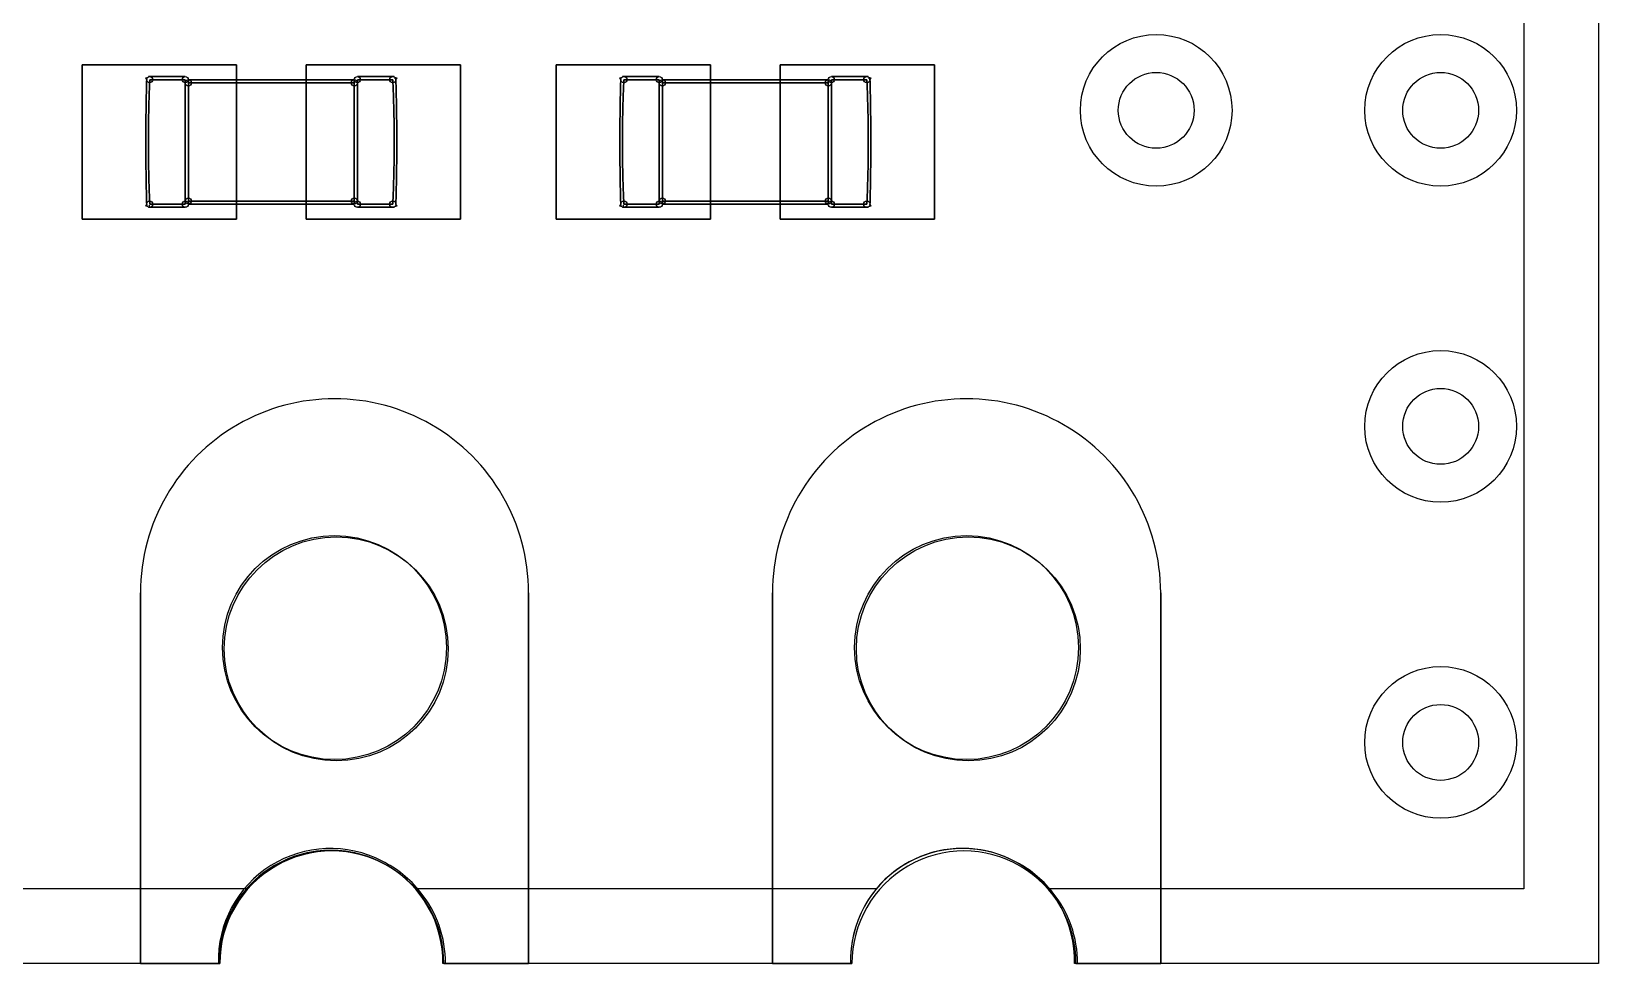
# Model space of a CAD drawing. Extents: x -14 to 27.9, y 0 to 17.8.
# Drawn here: x 21.64 to 27.94, y 0 to 3.75 of the extents above; entities that cross this region are included whole.
import ezdxf

# ---------------------------------------------------------------- set-up
doc = ezdxf.new("R2010")
doc.units = 0
doc.header["$MEASUREMENT"] = 0
doc.layers.add('Feature', color=7, linetype='CONTINUOUS')

msp = doc.modelspace()

# ---------------------------------------------------------------- linework, layer by layer
at = {"layer": 'Feature'}
for p, q in [((27.94, 17.78), (27.94, 0)), ((27.94, 17.78, -1.96192), (27.94, 0, -1.96192)), ((27.94, 17.78), (27.94, 0)), ((27.94, 17.78, -1.96192), (27.94, 0, -1.96192)), ((27.64, 17.48, 0.000305), (27.64, 0.3, 0.000305)), ((27.64, 17.48, -1.96222), (27.64, 0.3, -1.96222)), ((21.846, 3.612, 0.000305), (22.466, 3.612, 0.000305)), ((21.846, 2.992, 0.000305), (21.846, 3.612, 0.000305)), ((21.846, 2.992, 0.000305), (21.846, 3.612, 0.000305)), ((21.846, 3.612, 0.001305), (21.846, 2.992, 0.001305)), ((21.846, 3.612, 0.000305), (21.846, 3.612, 0.001305)), ((21.846, 3.612, 0.000305), (22.466, 3.612, 0.000305)), ((21.846, 3.612, 0.000305), (21.846, 3.612, 0.001305)), ((22.466, 3.612, 0.001305), (21.846, 3.612, 0.001305)), ((22.466, 3.612, 0.001305), (21.846, 3.612, 0.001305)), ((21.846, 3.612, 0.001305), (21.846, 2.992, 0.001305)), ((21.846, 2.992, 0.000305), (21.846, 3.612, 0.000305)), ((21.846, 3.612, 0.000305), (22.466, 3.612, 0.000305)), ((22.466, 3.612, 0.000305), (22.466, 2.992, 0.000305)), ((22.466, 3.612, 0.000305), (22.466, 3.612, 0.001305)), ((22.466, 3.612, 0.000305), (22.466, 2.992, 0.000305)), ((22.466, 3.612, 0.000305), (22.466, 3.612, 0.001305)), ((22.466, 2.992, 0.001305), (22.466, 3.612, 0.001305)), ((22.466, 2.992, 0.001305), (22.466, 3.612, 0.001305)), ((22.466, 3.612, 0.000305), (22.466, 2.992, 0.000305)), ((22.746, 3.612, 0.000305), (23.366, 3.612, 0.000305)), ((22.746, 2.992, 0.000305), (22.746, 3.612, 0.000305)), ((22.746, 2.992, 0.000305), (22.746, 3.612, 0.000305)), ((22.746, 3.612, 0.001305), (22.746, 2.992, 0.001305)), ((22.746, 3.612, 0.000305), (22.746, 3.612, 0.001305)), ((22.746, 3.612, 0.000305), (23.366, 3.612, 0.000305)), ((22.746, 3.612, 0.000305), (22.746, 3.612, 0.001305)), ((23.366, 3.612, 0.001305), (22.746, 3.612, 0.001305)), ((23.366, 3.612, 0.001305), (22.746, 3.612, 0.001305)), ((22.746, 3.612, 0.001305), (22.746, 2.992, 0.001305)), ((22.746, 2.992, 0.000305), (22.746, 3.612, 0.000305)), ((22.746, 3.612, 0.000305), (23.366, 3.612, 0.000305)), ((23.366, 3.612, 0.000305), (23.366, 2.992, 0.000305)), ((23.366, 3.612, 0.000305), (23.366, 3.612, 0.001305)), ((23.366, 3.612, 0.000305), (23.366, 2.992, 0.000305)), ((23.366, 3.612, 0.000305), (23.366, 3.612, 0.001305)), ((23.366, 2.992, 0.001305), (23.366, 3.612, 0.001305)), ((23.366, 2.992, 0.001305), (23.366, 3.612, 0.001305)), ((23.366, 3.612, 0.000305), (23.366, 2.992, 0.000305)), ((23.751, 3.612, 0.000305), (24.371, 3.612, 0.000305)), ((23.751, 2.992, 0.000305), (23.751, 3.612, 0.000305)), ((23.751, 2.992, 0.000305), (23.751, 3.612, 0.000305)), ((23.751, 3.612, 0.001305), (23.751, 2.992, 0.001305)), ((23.751, 3.612, 0.000305), (23.751, 3.612, 0.001305)), ((23.751, 3.612, 0.000305), (24.371, 3.612, 0.000305)), ((23.751, 3.612, 0.000305), (23.751, 3.612, 0.001305)), ((24.371, 3.612, 0.001305), (23.751, 3.612, 0.001305)), ((24.371, 3.612, 0.001305), (23.751, 3.612, 0.001305)), ((23.751, 3.612, 0.001305), (23.751, 2.992, 0.001305)), ((23.751, 2.992, 0.000305), (23.751, 3.612, 0.000305)), ((23.751, 3.612, 0.000305), (24.371, 3.612, 0.000305)), ((24.371, 3.612, 0.000305), (24.371, 2.992, 0.000305)), ((24.371, 3.612, 0.000305), (24.371, 3.612, 0.001305)), ((24.371, 3.612, 0.000305), (24.371, 2.992, 0.000305)), ((24.371, 3.612, 0.000305), (24.371, 3.612, 0.001305)), ((24.371, 2.992, 0.001305), (24.371, 3.612, 0.001305)), ((24.371, 2.992, 0.001305), (24.371, 3.612, 0.001305)), ((24.371, 3.612, 0.000305), (24.371, 2.992, 0.000305)), ((24.651, 3.612, 0.000305), (25.271, 3.612, 0.000305)), ((24.651, 2.992, 0.000305), (24.651, 3.612, 0.000305)), ((24.651, 2.992, 0.000305), (24.651, 3.612, 0.000305)), ((24.651, 3.612, 0.001305), (24.651, 2.992, 0.001305)), ((24.651, 3.612, 0.000305), (24.651, 3.612, 0.001305)), ((24.651, 3.612, 0.000305), (25.271, 3.612, 0.000305)), ((24.651, 3.612, 0.000305), (24.651, 3.612, 0.001305)), ((25.271, 3.612, 0.001305), (24.651, 3.612, 0.001305)), ((25.271, 3.612, 0.001305), (24.651, 3.612, 0.001305)), ((24.651, 3.612, 0.001305), (24.651, 2.992, 0.001305)), ((24.651, 2.992, 0.000305), (24.651, 3.612, 0.000305)), ((24.651, 3.612, 0.000305), (25.271, 3.612, 0.000305)), ((25.271, 3.612, 0.000305), (25.271, 2.992, 0.000305)), ((25.271, 3.612, 0.000305), (25.271, 3.612, 0.001305)), ((25.271, 3.612, 0.000305), (25.271, 2.992, 0.000305)), ((25.271, 3.612, 0.000305), (25.271, 3.612, 0.001305)), ((25.271, 2.992, 0.001305), (25.271, 3.612, 0.001305)), ((25.271, 2.992, 0.001305), (25.271, 3.612, 0.001305)), ((25.271, 3.612, 0.000305), (25.271, 2.992, 0.000305)), ((22.1177, 3.5645, 0.5), (22.2602, 3.5645, 0.5)), ((22.2602, 3.5645), (22.1177, 3.5645)), ((22.1177, 3.5645, 0.5), (22.2602, 3.5645, 0.5)), ((22.2602, 3.5645), (22.1177, 3.5645)), ((22.1177, 3.552, -0.0125), (22.2602, 3.552, -0.0125)), ((22.2602, 3.552, 0.5125), (22.1177, 3.552, 0.5125)), ((22.2602, 3.552, 0.5125), (22.1177, 3.552, 0.5125)), ((22.1177, 3.552, -0.0125), (22.2602, 3.552, -0.0125)), ((22.2602, 3.5645, 0.5), (22.2602, 3.5645)), ((22.2602, 3.5645, 0.5), (22.2602, 3.5645)), ((22.2602, 3.552, -0.0125), (22.2602, 3.052, -0.0125)), ((22.2602, 3.052, 0.5125), (22.2602, 3.552, 0.5125)), ((22.2602, 3.052, 0.5125), (22.2602, 3.552, 0.5125)), ((22.2602, 3.552, -0.0125), (22.2602, 3.052, -0.0125)), ((22.2727, 3.552, 0.4875), (22.2727, 3.552, 0.0125)), ((22.9393, 3.552, 0.0125), (22.2727, 3.552, 0.0125)), ((22.2727, 3.552, 0.4875), (22.2727, 3.552, 0.0125)), ((22.2727, 3.552, 0.4875), (22.9393, 3.552, 0.4875)), ((22.9393, 3.552, 0.0125), (22.2727, 3.552, 0.0125)), ((22.2727, 3.552, 0.4875), (22.9393, 3.552, 0.4875)), ((22.2727, 3.052), (22.2727, 3.552)), ((22.2727, 3.552), (22.2727, 3.552, 0.5)), ((22.2727, 3.552, 0.5), (22.2727, 3.052, 0.5)), ((22.2727, 3.552, 0.5), (22.2727, 3.052, 0.5)), ((22.2727, 3.552), (22.2727, 3.552, 0.5)), ((22.2727, 3.052), (22.2727, 3.552)), ((22.2727, 3.5395), (22.2727, 3.0645)), ((22.2727, 3.5395, 0.5), (22.2727, 3.0645, 0.5)), ((22.2727, 3.5395, 0.5), (22.2727, 3.0645, 0.5)), ((22.9393, 3.5395, 0.5), (22.2727, 3.5395, 0.5)), ((22.2727, 3.5395), (22.2727, 3.0645)), ((22.2727, 3.5395), (22.9393, 3.5395)), ((22.2727, 3.5395), (22.9393, 3.5395)), ((22.9393, 3.5395, 0.5), (22.2727, 3.5395, 0.5)), ((22.9393, 3.552, 0.4875), (22.9393, 3.552, 0.0125)), ((22.9393, 3.552, 0.4875), (22.9393, 3.552, 0.0125)), ((22.9393, 3.552, 0.5), (22.9393, 3.052, 0.5)), ((22.9393, 3.552), (22.9393, 3.552, 0.5)), ((22.9393, 3.052), (22.9393, 3.552)), ((22.9393, 3.552, 0.5), (22.9393, 3.052, 0.5)), ((22.9393, 3.552), (22.9393, 3.552, 0.5)), ((22.9393, 3.052), (22.9393, 3.552)), ((22.9393, 3.0645), (22.9393, 3.5395)), ((22.9393, 3.0645, 0.5), (22.9393, 3.5395, 0.5)), ((22.9393, 3.0645, 0.5), (22.9393, 3.5395, 0.5)), ((22.9393, 3.0645), (22.9393, 3.5395)), ((22.9518, 3.5645), (23.0943, 3.5645)), ((22.9518, 3.5645, 0.5), (22.9518, 3.5645)), ((23.0943, 3.5645, 0.5), (22.9518, 3.5645, 0.5)), ((22.9518, 3.5645, 0.5), (22.9518, 3.5645)), ((23.0943, 3.5645, 0.5), (22.9518, 3.5645, 0.5)), ((22.9518, 3.5645), (23.0943, 3.5645)), ((22.9518, 3.552, -0.0125), (22.9518, 3.052, -0.0125)), ((23.0943, 3.552, -0.0125), (22.9518, 3.552, -0.0125)), ((22.9518, 3.552, 0.5125), (23.0943, 3.552, 0.5125)), ((22.9518, 3.052, 0.5125), (22.9518, 3.552, 0.5125)), ((22.9518, 3.052, 0.5125), (22.9518, 3.552, 0.5125)), ((22.9518, 3.552, 0.5125), (23.0943, 3.552, 0.5125)), ((22.9518, 3.552, -0.0125), (22.9518, 3.052, -0.0125)), ((23.0943, 3.552, -0.0125), (22.9518, 3.552, -0.0125)), ((24.0227, 3.5645, 0.5), (24.1652, 3.5645, 0.5)), ((24.1652, 3.5645), (24.0227, 3.5645)), ((24.0227, 3.5645, 0.5), (24.1652, 3.5645, 0.5)), ((24.1652, 3.5645), (24.0227, 3.5645)), ((24.0227, 3.552, -0.0125), (24.1652, 3.552, -0.0125)), ((24.1652, 3.552, 0.5125), (24.0227, 3.552, 0.5125)), ((24.1652, 3.552, 0.5125), (24.0227, 3.552, 0.5125)), ((24.0227, 3.552, -0.0125), (24.1652, 3.552, -0.0125)), ((24.1652, 3.5645, 0.5), (24.1652, 3.5645)), ((24.1652, 3.5645, 0.5), (24.1652, 3.5645)), ((24.1652, 3.552, -0.0125), (24.1652, 3.052, -0.0125)), ((24.1652, 3.052, 0.5125), (24.1652, 3.552, 0.5125)), ((24.1652, 3.052, 0.5125), (24.1652, 3.552, 0.5125)), ((24.1652, 3.552, -0.0125), (24.1652, 3.052, -0.0125)), ((24.1777, 3.552, 0.4875), (24.1777, 3.552, 0.0125)), ((24.8443, 3.552, 0.0125), (24.1777, 3.552, 0.0125)), ((24.1777, 3.552, 0.4875), (24.1777, 3.552, 0.0125)), ((24.1777, 3.552, 0.4875), (24.8443, 3.552, 0.4875)), ((24.8443, 3.552, 0.0125), (24.1777, 3.552, 0.0125)), ((24.1777, 3.552, 0.4875), (24.8443, 3.552, 0.4875)), ((24.1777, 3.052), (24.1777, 3.552)), ((24.1777, 3.552), (24.1777, 3.552, 0.5)), ((24.1777, 3.552, 0.5), (24.1777, 3.052, 0.5)), ((24.1777, 3.552, 0.5), (24.1777, 3.052, 0.5)), ((24.1777, 3.552), (24.1777, 3.552, 0.5)), ((24.1777, 3.052), (24.1777, 3.552)), ((24.1777, 3.5395), (24.1777, 3.0645)), ((24.1777, 3.5395, 0.5), (24.1777, 3.0645, 0.5)), ((24.1777, 3.5395, 0.5), (24.1777, 3.0645, 0.5)), ((24.8443, 3.5395, 0.5), (24.1777, 3.5395, 0.5)), ((24.1777, 3.5395), (24.1777, 3.0645)), ((24.1777, 3.5395), (24.8443, 3.5395)), ((24.1777, 3.5395), (24.8443, 3.5395)), ((24.8443, 3.5395, 0.5), (24.1777, 3.5395, 0.5)), ((24.8443, 3.552, 0.4875), (24.8443, 3.552, 0.0125)), ((24.8443, 3.552, 0.4875), (24.8443, 3.552, 0.0125)), ((24.8443, 3.552, 0.5), (24.8443, 3.052, 0.5)), ((24.8443, 3.552), (24.8443, 3.552, 0.5)), ((24.8443, 3.052), (24.8443, 3.552)), ((24.8443, 3.552, 0.5), (24.8443, 3.052, 0.5)), ((24.8443, 3.552), (24.8443, 3.552, 0.5)), ((24.8443, 3.052), (24.8443, 3.552)), ((24.8443, 3.0645), (24.8443, 3.5395)), ((24.8443, 3.0645, 0.5), (24.8443, 3.5395, 0.5)), ((24.8443, 3.0645, 0.5), (24.8443, 3.5395, 0.5)), ((24.8443, 3.0645), (24.8443, 3.5395)), ((24.8568, 3.5645), (24.9993, 3.5645)), ((24.8568, 3.5645, 0.5), (24.8568, 3.5645)), ((24.9993, 3.5645, 0.5), (24.8568, 3.5645, 0.5)), ((24.8568, 3.5645, 0.5), (24.8568, 3.5645)), ((24.9993, 3.5645, 0.5), (24.8568, 3.5645, 0.5)), ((24.8568, 3.5645), (24.9993, 3.5645)), ((24.8568, 3.552, -0.0125), (24.8568, 3.052, -0.0125)), ((24.9993, 3.552, -0.0125), (24.8568, 3.552, -0.0125)), ((24.8568, 3.552, 0.5125), (24.9993, 3.552, 0.5125)), ((24.8568, 3.052, 0.5125), (24.8568, 3.552, 0.5125)), ((24.8568, 3.052, 0.5125), (24.8568, 3.552, 0.5125)), ((24.8568, 3.552, 0.5125), (24.9993, 3.552, 0.5125)), ((24.8568, 3.552, -0.0125), (24.8568, 3.052, -0.0125)), ((24.9993, 3.552, -0.0125), (24.8568, 3.552, -0.0125)), ((26.3144, 3.429, -1.96192), (26.3144, 3.429)), ((26.3144, 3.429, -1.96192), (26.3144, 3.429)), ((27.4574, 3.429, -1.96192), (27.4574, 3.429)), ((27.4574, 3.429, -1.96192), (27.4574, 3.429)), ((22.2602, 3.052, -0.0125), (22.1177, 3.052, -0.0125)), ((22.1177, 3.052, 0.5125), (22.2602, 3.052, 0.5125)), ((22.1177, 3.052, 0.5125), (22.2602, 3.052, 0.5125)), ((22.2602, 3.052, -0.0125), (22.1177, 3.052, -0.0125)), ((22.1177, 3.0395), (22.2602, 3.0395)), ((22.2602, 3.0395, 0.5), (22.1177, 3.0395, 0.5)), ((22.2602, 3.0395, 0.5), (22.1177, 3.0395, 0.5)), ((22.1177, 3.0395), (22.2602, 3.0395)), ((22.2602, 3.0395), (22.2602, 3.0395, 0.5)), ((22.2602, 3.0395), (22.2602, 3.0395, 0.5)), ((22.2727, 3.0645, 0.5), (22.9393, 3.0645, 0.5)), ((22.9393, 3.0645), (22.2727, 3.0645)), ((22.9393, 3.0645), (22.2727, 3.0645)), ((22.2727, 3.0645, 0.5), (22.9393, 3.0645, 0.5)), ((22.2727, 3.052, 0.4875), (22.2727, 3.052, 0.0125)), ((22.2727, 3.052, 0.4875), (22.2727, 3.052, 0.0125)), ((22.2727, 3.052, 0.0125), (22.9393, 3.052, 0.0125)), ((22.9393, 3.052, 0.4875), (22.2727, 3.052, 0.4875)), ((22.2727, 3.052, 0.0125), (22.9393, 3.052, 0.0125)), ((22.9393, 3.052, 0.4875), (22.2727, 3.052, 0.4875)), ((22.2727, 3.052, 0.5), (22.2727, 3.052)), ((22.2727, 3.052, 0.5), (22.2727, 3.052)), ((22.9393, 3.052, 0.4875), (22.9393, 3.052, 0.0125)), ((22.9393, 3.052, 0.4875), (22.9393, 3.052, 0.0125)), ((22.9393, 3.052, 0.5), (22.9393, 3.052)), ((22.9393, 3.052, 0.5), (22.9393, 3.052)), ((22.9518, 3.052, -0.0125), (23.0943, 3.052, -0.0125)), ((23.0943, 3.052, 0.5125), (22.9518, 3.052, 0.5125)), ((23.0943, 3.052, 0.5125), (22.9518, 3.052, 0.5125)), ((22.9518, 3.052, -0.0125), (23.0943, 3.052, -0.0125)), ((22.9518, 3.0395, 0.5), (23.0943, 3.0395, 0.5)), ((22.9518, 3.0395), (22.9518, 3.0395, 0.5)), ((23.0943, 3.0395), (22.9518, 3.0395)), ((22.9518, 3.0395, 0.5), (23.0943, 3.0395, 0.5)), ((22.9518, 3.0395), (22.9518, 3.0395, 0.5)), ((23.0943, 3.0395), (22.9518, 3.0395)), ((24.1652, 3.052, -0.0125), (24.0227, 3.052, -0.0125)), ((24.0227, 3.052, 0.5125), (24.1652, 3.052, 0.5125)), ((24.0227, 3.052, 0.5125), (24.1652, 3.052, 0.5125)), ((24.1652, 3.052, -0.0125), (24.0227, 3.052, -0.0125)), ((24.0227, 3.0395), (24.1652, 3.0395)), ((24.1652, 3.0395, 0.5), (24.0227, 3.0395, 0.5)), ((24.1652, 3.0395, 0.5), (24.0227, 3.0395, 0.5)), ((24.0227, 3.0395), (24.1652, 3.0395)), ((24.1652, 3.0395), (24.1652, 3.0395, 0.5)), ((24.1652, 3.0395), (24.1652, 3.0395, 0.5)), ((24.1777, 3.0645, 0.5), (24.8443, 3.0645, 0.5)), ((24.8443, 3.0645), (24.1777, 3.0645)), ((24.8443, 3.0645), (24.1777, 3.0645)), ((24.1777, 3.0645, 0.5), (24.8443, 3.0645, 0.5)), ((24.1777, 3.052, 0.4875), (24.1777, 3.052, 0.0125)), ((24.1777, 3.052, 0.4875), (24.1777, 3.052, 0.0125)), ((24.1777, 3.052, 0.0125), (24.8443, 3.052, 0.0125)), ((24.8443, 3.052, 0.4875), (24.1777, 3.052, 0.4875)), ((24.1777, 3.052, 0.0125), (24.8443, 3.052, 0.0125)), ((24.8443, 3.052, 0.4875), (24.1777, 3.052, 0.4875)), ((24.1777, 3.052, 0.5), (24.1777, 3.052)), ((24.1777, 3.052, 0.5), (24.1777, 3.052)), ((24.8443, 3.052, 0.4875), (24.8443, 3.052, 0.0125)), ((24.8443, 3.052, 0.4875), (24.8443, 3.052, 0.0125)), ((24.8443, 3.052, 0.5), (24.8443, 3.052)), ((24.8443, 3.052, 0.5), (24.8443, 3.052)), ((24.8568, 3.052, -0.0125), (24.9993, 3.052, -0.0125)), ((24.9993, 3.052, 0.5125), (24.8568, 3.052, 0.5125)), ((24.9993, 3.052, 0.5125), (24.8568, 3.052, 0.5125)), ((24.8568, 3.052, -0.0125), (24.9993, 3.052, -0.0125)), ((24.8568, 3.0395, 0.5), (24.9993, 3.0395, 0.5)), ((24.8568, 3.0395), (24.8568, 3.0395, 0.5)), ((24.9993, 3.0395), (24.8568, 3.0395)), ((24.8568, 3.0395, 0.5), (24.9993, 3.0395, 0.5)), ((24.8568, 3.0395), (24.8568, 3.0395, 0.5)), ((24.9993, 3.0395), (24.8568, 3.0395)), ((22.466, 2.992, 0.000305), (21.846, 2.992, 0.000305)), ((21.846, 2.992, 0.000305), (21.846, 2.992, 0.001305)), ((22.466, 2.992, 0.000305), (21.846, 2.992, 0.000305)), ((21.846, 2.992, 0.001305), (22.466, 2.992, 0.001305)), ((21.846, 2.992, 0.000305), (21.846, 2.992, 0.001305)), ((21.846, 2.992, 0.001305), (22.466, 2.992, 0.001305)), ((22.466, 2.992, 0.000305), (21.846, 2.992, 0.000305)), ((22.466, 2.992, 0.000305), (22.466, 2.992, 0.001305)), ((22.466, 2.992, 0.000305), (22.466, 2.992, 0.001305)), ((23.366, 2.992, 0.000305), (22.746, 2.992, 0.000305)), ((22.746, 2.992, 0.000305), (22.746, 2.992, 0.001305)), ((23.366, 2.992, 0.000305), (22.746, 2.992, 0.000305)), ((22.746, 2.992, 0.001305), (23.366, 2.992, 0.001305)), ((22.746, 2.992, 0.000305), (22.746, 2.992, 0.001305)), ((22.746, 2.992, 0.001305), (23.366, 2.992, 0.001305)), ((23.366, 2.992, 0.000305), (22.746, 2.992, 0.000305)), ((23.366, 2.992, 0.000305), (23.366, 2.992, 0.001305)), ((23.366, 2.992, 0.000305), (23.366, 2.992, 0.001305)), ((24.371, 2.992, 0.000305), (23.751, 2.992, 0.000305)), ((23.751, 2.992, 0.000305), (23.751, 2.992, 0.001305)), ((24.371, 2.992, 0.000305), (23.751, 2.992, 0.000305)), ((23.751, 2.992, 0.001305), (24.371, 2.992, 0.001305)), ((23.751, 2.992, 0.000305), (23.751, 2.992, 0.001305)), ((23.751, 2.992, 0.001305), (24.371, 2.992, 0.001305)), ((24.371, 2.992, 0.000305), (23.751, 2.992, 0.000305)), ((24.371, 2.992, 0.000305), (24.371, 2.992, 0.001305)), ((24.371, 2.992, 0.000305), (24.371, 2.992, 0.001305)), ((25.271, 2.992, 0.000305), (24.651, 2.992, 0.000305)), ((24.651, 2.992, 0.000305), (24.651, 2.992, 0.001305)), ((25.271, 2.992, 0.000305), (24.651, 2.992, 0.000305)), ((24.651, 2.992, 0.001305), (25.271, 2.992, 0.001305)), ((24.651, 2.992, 0.000305), (24.651, 2.992, 0.001305)), ((24.651, 2.992, 0.001305), (25.271, 2.992, 0.001305)), ((25.271, 2.992, 0.000305), (24.651, 2.992, 0.000305)), ((25.271, 2.992, 0.000305), (25.271, 2.992, 0.001305)), ((25.271, 2.992, 0.000305), (25.271, 2.992, 0.001305)), ((27.4574, 2.159, -1.96192), (27.4574, 2.159)), ((27.4574, 2.159, -1.96192), (27.4574, 2.159)), ((22.08, 1.49, 0.000305), (22.08, 0, 0.000305)), ((22.08, 1.49, 0.000305), (22.08, 0, 0.000305)), ((22.08, 1.49, 0.001305), (22.08, 0, 0.001305)), ((22.08, 1.49, 0.000305), (22.08, 1.49, 0.001305)), ((22.08, 1.49, 0.000305), (22.08, 1.49, 0.001305)), ((22.08, 1.49, 0.000305), (22.08, 0, 0.000305)), ((22.08, 1.49, 0.001305), (22.08, 0, 0.001305)), ((22.08, 1.49, -1.96222), (22.08, 1.49, -1.96322)), ((22.08, 1.49, -1.96222), (22.08, 0, -1.96222)), ((22.08, 1.49, -1.96222), (22.08, 1.49, -1.96322)), ((22.08, 0, -1.96322), (22.08, 1.49, -1.96322)), ((22.08, 0, -1.96322), (22.08, 1.49, -1.96322)), ((22.08, 1.49, -1.96222), (22.08, 0, -1.96222)), ((23.64, 0, 0.000305), (23.64, 1.49, 0.000305)), ((23.64, 1.49, 0.000305), (23.64, 1.49, 0.001305)), ((23.64, 0, 0.000305), (23.64, 1.49, 0.000305)), ((23.64, 1.49, 0.000305), (23.64, 1.49, 0.001305)), ((23.64, 0, 0.001305), (23.64, 1.49, 0.001305)), ((23.64, 0, 0.000305), (23.64, 1.49, 0.000305)), ((23.64, 0, 0.001305), (23.64, 1.49, 0.001305)), ((23.64, 0, -1.96222), (23.64, 1.49, -1.96222)), ((23.64, 1.49, -1.96322), (23.64, 0, -1.96322)), ((23.64, 1.49, -1.96222), (23.64, 1.49, -1.96322)), ((23.64, 1.49, -1.96222), (23.64, 1.49, -1.96322)), ((23.64, 1.49, -1.96322), (23.64, 0, -1.96322)), ((23.64, 0, -1.96222), (23.64, 1.49, -1.96222)), ((24.62, 1.49, 0.000305), (24.62, 0, 0.000305)), ((24.62, 1.49, 0.000305), (24.62, 0, 0.000305)), ((24.62, 1.49, 0.001305), (24.62, 0, 0.001305)), ((24.62, 1.49, 0.000305), (24.62, 1.49, 0.001305)), ((24.62, 1.49, 0.000305), (24.62, 1.49, 0.001305)), ((24.62, 1.49, 0.000305), (24.62, 0, 0.000305)), ((24.62, 1.49, 0.001305), (24.62, 0, 0.001305)), ((24.62, 1.49, -1.96222), (24.62, 1.49, -1.96322)), ((24.62, 1.49, -1.96222), (24.62, 0, -1.96222)), ((24.62, 1.49, -1.96222), (24.62, 1.49, -1.96322)), ((24.62, 0, -1.96322), (24.62, 1.49, -1.96322)), ((24.62, 0, -1.96322), (24.62, 1.49, -1.96322)), ((24.62, 1.49, -1.96222), (24.62, 0, -1.96222)), ((26.18, 0, 0.000305), (26.18, 1.49, 0.000305)), ((26.18, 1.49, 0.000305), (26.18, 1.49, 0.001305)), ((26.18, 0, 0.000305), (26.18, 1.49, 0.000305)), ((26.18, 1.49, 0.000305), (26.18, 1.49, 0.001305)), ((26.18, 0, 0.001305), (26.18, 1.49, 0.001305)), ((26.18, 0, 0.000305), (26.18, 1.49, 0.000305)), ((26.18, 0, 0.001305), (26.18, 1.49, 0.001305)), ((26.18, 0, -1.96222), (26.18, 1.49, -1.96222)), ((26.18, 1.49, -1.96322), (26.18, 0, -1.96322)), ((26.18, 1.49, -1.96222), (26.18, 1.49, -1.96322)), ((26.18, 1.49, -1.96222), (26.18, 1.49, -1.96322)), ((26.18, 1.49, -1.96322), (26.18, 0, -1.96322)), ((26.18, 0, -1.96222), (26.18, 1.49, -1.96222)), ((22.41, 1.27, -1.96322), (22.41, 1.27, -1.96222)), ((22.41, 1.27, -1.96322), (22.41, 1.27, -1.96222)), ((23.31, 1.27, -1.96192), (23.31, 1.27)), ((23.31, 1.27, -1.96192), (23.31, 1.27)), ((24.95, 1.27, -1.96322), (24.95, 1.27, -1.96222)), ((24.95, 1.27, -1.96322), (24.95, 1.27, -1.96222)), ((25.85, 1.27, -1.96192), (25.85, 1.27)), ((25.85, 1.27, -1.96192), (25.85, 1.27)), ((27.4574, 0.889, -1.96192), (27.4574, 0.889)), ((27.4574, 0.889, -1.96192), (27.4574, 0.889)), ((22.867, 0.814779, 0.001305), (22.867, 0.814779, 0.000305)), ((22.867, 0.814779, 0.001305), (22.867, 0.814779, 0.000305)), ((25.407, 0.814779, 0.001305), (25.407, 0.814779, 0.000305)), ((25.407, 0.814779, 0.001305), (25.407, 0.814779, 0.000305)), ((23.0515, 0.412013, -1.96222), (23.0515, 0.412013, -1.96322)), ((23.0515, 0.412013, -1.96222), (23.0515, 0.412013, -1.96322)), ((25.5915, 0.412013, -1.96222), (25.5915, 0.412013, -1.96322)), ((25.5915, 0.412013, -1.96222), (25.5915, 0.412013, -1.96322)), ((22.5055, 0.3, 0.000305), (20.6423, 0.3, 0.000305)), ((22.5055, 0.3, -1.96222), (20.6423, 0.3, -1.96222)), ((25.0367, 0.3, 0.000305), (23.1856, 0.3, 0.000305)), ((25.0367, 0.3, -1.96222), (23.1856, 0.3, -1.96222)), ((23.2044, 0.288437, -1.96222), (23.2044, 0.288437, -1.96322)), ((23.2044, 0.288437, -1.96222), (23.2044, 0.288437, -1.96322)), ((27.64, 0.3, 0.000305), (25.73, 0.3, 0.000305)), ((27.64, 0.3, -1.96222), (25.73, 0.3, -1.96222)), ((25.7444, 0.288437, -1.96222), (25.7444, 0.288437, -1.96322)), ((25.7444, 0.288437, -1.96222), (25.7444, 0.288437, -1.96322)), ((22.3956, 0), (20.7613, 0)), ((22.3956, 0, -1.96192), (20.7613, 0, -1.96192)), ((22.3956, 0), (20.7613, 0)), ((22.3956, 0, -1.96192), (20.7613, 0, -1.96192)), ((22.08, 0, 0.000305), (22.3995, 0, 0.000305)), ((22.08, 0, 0.000305), (22.3995, 0, 0.000305)), ((22.08, 0, 0.001305), (22.3995, 0, 0.001305)), ((22.08, 0, 0.000305), (22.08, 0, 0.001305)), ((22.08, 0, 0.000305), (22.08, 0, 0.001305)), ((22.08, 0, 0.000305), (22.3995, 0, 0.000305)), ((22.08, 0, 0.001305), (22.3995, 0, 0.001305)), ((22.08, 0, -1.96222), (22.08, 0, -1.96322)), ((22.08, 0, -1.96222), (22.3936, 0, -1.96222)), ((22.08, 0, -1.96222), (22.08, 0, -1.96322)), ((22.3936, 0, -1.96322), (22.08, 0, -1.96322)), ((22.3936, 0, -1.96322), (22.08, 0, -1.96322)), ((22.08, 0, -1.96222), (22.3936, 0, -1.96222)), ((22.3936, 0, -1.96222), (22.3936, 0, -1.96322)), ((22.3936, 0, -1.96222), (22.3936, 0, -1.96322)), ((22.3956, 0, -1.96192), (22.3956, 0)), ((22.3956, 0, -1.96192), (22.3956, 0)), ((22.3995, 0, 0.000305), (22.3995, 0, 0.001305)), ((22.3995, 0, 0.000305), (22.3995, 0, 0.001305)), ((24.9336, 0), (23.2956, 0)), ((24.9336, 0, -1.96192), (23.2956, 0, -1.96192)), ((24.9336, 0), (23.2956, 0)), ((23.2956, 0), (23.2956, 0, -1.96192)), ((24.9336, 0, -1.96192), (23.2956, 0, -1.96192)), ((23.2956, 0), (23.2956, 0, -1.96192)), ((24.62, 0, 0.000305), (24.9395, 0, 0.000305)), ((24.62, 0, 0.000305), (24.9395, 0, 0.000305)), ((24.62, 0, 0.001305), (24.9395, 0, 0.001305)), ((24.62, 0, 0.000305), (24.62, 0, 0.001305)), ((24.62, 0, 0.000305), (24.62, 0, 0.001305)), ((24.62, 0, 0.000305), (24.9395, 0, 0.000305)), ((24.62, 0, 0.001305), (24.9395, 0, 0.001305)), ((24.62, 0, -1.96222), (24.62, 0, -1.96322)), ((24.62, 0, -1.96222), (24.9336, 0, -1.96222)), ((24.62, 0, -1.96222), (24.62, 0, -1.96322)), ((24.9336, 0, -1.96322), (24.62, 0, -1.96322)), ((24.9336, 0, -1.96322), (24.62, 0, -1.96322)), ((24.62, 0, -1.96222), (24.9336, 0, -1.96222)), ((24.9336, 0, -1.96192), (24.9336, 0)), ((24.9336, 0, -1.96192), (24.9336, 0)), ((24.9336, 0, -1.96222), (24.9336, 0, -1.96322)), ((24.9336, 0, -1.96222), (24.9336, 0, -1.96322)), ((24.9395, 0, 0.000305), (24.9395, 0, 0.001305)), ((24.9395, 0, 0.000305), (24.9395, 0, 0.001305)), ((27.94, 0), (25.8332, 0)), ((27.94, 0, -1.96192), (25.8332, 0, -1.96192)), ((25.8332, 0), (25.8332, 0, -1.96192)), ((25.8332, 0), (25.8332, 0, -1.96192)), ((27.94, 0, -1.96192), (25.8332, 0, -1.96192)), ((27.94, 0), (25.8332, 0)), ((27.94, 0), (27.94, 0, -1.96192)), ((27.94, 0), (27.94, 0, -1.96192)), ((23.2994, 0, 0.000305), (23.64, 0, 0.000305)), ((23.2994, 0, 0.000305), (23.64, 0, 0.000305)), ((23.2994, 0, 0.001305), (23.64, 0, 0.001305)), ((23.2994, 0, 0.000305), (23.2994, 0, 0.001305)), ((23.2994, 0, 0.000305), (23.2994, 0, 0.001305)), ((23.2994, 0, 0.000305), (23.64, 0, 0.000305)), ((23.2994, 0, 0.001305), (23.64, 0, 0.001305)), ((23.3058, 0, -1.96222), (23.3058, 0, -1.96322)), ((23.3058, 0, -1.96222), (23.64, 0, -1.96222)), ((23.3058, 0, -1.96222), (23.3058, 0, -1.96322)), ((23.64, 0, -1.96322), (23.3058, 0, -1.96322)), ((23.64, 0, -1.96322), (23.3058, 0, -1.96322)), ((23.3058, 0, -1.96222), (23.64, 0, -1.96222)), ((23.64, 0, 0.000305), (23.64, 0, 0.001305)), ((23.64, 0, 0.000305), (23.64, 0, 0.001305)), ((23.64, 0, -1.96222), (23.64, 0, -1.96322)), ((23.64, 0, -1.96222), (23.64, 0, -1.96322)), ((25.8394, 0, 0.000305), (26.18, 0, 0.000305)), ((25.8394, 0, 0.000305), (26.18, 0, 0.000305)), ((25.8394, 0, 0.001305), (26.18, 0, 0.001305)), ((25.8394, 0, 0.000305), (25.8394, 0, 0.001305)), ((25.8394, 0, 0.000305), (25.8394, 0, 0.001305)), ((25.8394, 0, 0.000305), (26.18, 0, 0.000305)), ((25.8394, 0, 0.001305), (26.18, 0, 0.001305)), ((25.8458, 0, -1.96222), (25.8458, 0, -1.96322)), ((25.8458, 0, -1.96222), (26.18, 0, -1.96222)), ((25.8458, 0, -1.96222), (25.8458, 0, -1.96322)), ((26.18, 0, -1.96322), (25.8458, 0, -1.96322)), ((26.18, 0, -1.96322), (25.8458, 0, -1.96322)), ((25.8458, 0, -1.96222), (26.18, 0, -1.96222)), ((26.18, 0, 0.000305), (26.18, 0, 0.001305)), ((26.18, 0, 0.000305), (26.18, 0, 0.001305)), ((26.18, 0, -1.96222), (26.18, 0, -1.96322)), ((26.18, 0, -1.96222), (26.18, 0, -1.96322))]:
    msp.add_line(p, q, dxfattribs=at)
for centre, radius in [((26.162, 3.429), 0.3048), ((27.305, 3.429), 0.3048), ((22.1177, 3.552), 0.0125), ((22.1177, 3.552), 0.0125), ((22.1177, 3.552), 0.0125), ((22.1177, 3.552), 0.0125), ((22.1177, 3.552), 0.0125), ((22.1177, 3.552), 0.0125), ((22.1177, 3.552), 0.0125), ((22.1177, 3.552), 0.0125), ((22.1177, 3.552), 0.0125), ((22.1177, 3.552), 0.0125), ((22.1177, 3.552), 0.0125), ((22.1177, 3.552), 0.0125), ((22.2602, 3.552), 0.0125), ((22.2602, 3.552), 0.0125), ((22.2602, 3.552), 0.0125), ((22.2602, 3.552), 0.0125), ((22.2602, 3.552), 0.0125), ((22.2602, 3.552), 0.0125), ((22.2602, 3.552), 0.0125), ((22.2602, 3.552), 0.0125), ((22.2602, 3.552), 0.0125), ((22.2602, 3.552), 0.0125), ((22.2602, 3.552), 0.0125), ((22.2602, 3.552), 0.0125), ((22.2727, 3.5395), 0.0125), ((22.2727, 3.5395), 0.0125), ((22.2727, 3.5395), 0.0125), ((22.2727, 3.5395), 0.0125), ((22.9393, 3.5395), 0.0125), ((22.9393, 3.5395), 0.0125), ((22.9393, 3.5395), 0.0125), ((22.9393, 3.5395), 0.0125), ((22.9518, 3.552), 0.0125), ((22.9518, 3.552), 0.0125), ((22.9518, 3.552), 0.0125), ((22.9518, 3.552), 0.0125), ((22.9518, 3.552), 0.0125), ((22.9518, 3.552), 0.0125), ((22.9518, 3.552), 0.0125), ((22.9518, 3.552), 0.0125), ((22.9518, 3.552), 0.0125), ((22.9518, 3.552), 0.0125), ((22.9518, 3.552), 0.0125), ((22.9518, 3.552), 0.0125), ((23.0943, 3.552), 0.0125), ((23.0943, 3.552), 0.0125), ((23.0943, 3.552), 0.0125), ((23.0943, 3.552), 0.0125), ((23.0943, 3.552), 0.0125), ((23.0943, 3.552), 0.0125), ((23.0943, 3.552), 0.0125), ((23.0943, 3.552), 0.0125), ((23.0943, 3.552), 0.0125), ((23.0943, 3.552), 0.0125), ((23.0943, 3.552), 0.0125), ((23.0943, 3.552), 0.0125), ((24.0227, 3.552), 0.0125), ((24.0227, 3.552), 0.0125), ((24.0227, 3.552), 0.0125), ((24.0227, 3.552), 0.0125), ((24.0227, 3.552), 0.0125), ((24.0227, 3.552), 0.0125), ((24.0227, 3.552), 0.0125), ((24.0227, 3.552), 0.0125), ((24.0227, 3.552), 0.0125), ((24.0227, 3.552), 0.0125), ((24.0227, 3.552), 0.0125), ((24.0227, 3.552), 0.0125), ((24.1652, 3.552), 0.0125), ((24.1652, 3.552), 0.0125), ((24.1652, 3.552), 0.0125), ((24.1652, 3.552), 0.0125), ((24.1652, 3.552), 0.0125), ((24.1652, 3.552), 0.0125), ((24.1652, 3.552), 0.0125), ((24.1652, 3.552), 0.0125), ((24.1652, 3.552), 0.0125), ((24.1652, 3.552), 0.0125), ((24.1652, 3.552), 0.0125), ((24.1652, 3.552), 0.0125), ((24.1777, 3.5395), 0.0125), ((24.1777, 3.5395), 0.0125), ((24.1777, 3.5395), 0.0125), ((24.1777, 3.5395), 0.0125), ((24.8443, 3.5395), 0.0125), ((24.8443, 3.5395), 0.0125), ((24.8443, 3.5395), 0.0125), ((24.8443, 3.5395), 0.0125), ((24.8568, 3.552), 0.0125), ((24.8568, 3.552), 0.0125), ((24.8568, 3.552), 0.0125), ((24.8568, 3.552), 0.0125), ((24.8568, 3.552), 0.0125), ((24.8568, 3.552), 0.0125), ((24.8568, 3.552), 0.0125), ((24.8568, 3.552), 0.0125), ((24.8568, 3.552), 0.0125), ((24.8568, 3.552), 0.0125), ((24.8568, 3.552), 0.0125), ((24.8568, 3.552), 0.0125), ((24.9993, 3.552), 0.0125), ((24.9993, 3.552), 0.0125), ((24.9993, 3.552), 0.0125), ((24.9993, 3.552), 0.0125), ((24.9993, 3.552), 0.0125), ((24.9993, 3.552), 0.0125), ((24.9993, 3.552), 0.0125), ((24.9993, 3.552), 0.0125), ((24.9993, 3.552), 0.0125), ((24.9993, 3.552), 0.0125), ((24.9993, 3.552), 0.0125), ((24.9993, 3.552), 0.0125), ((26.162, 3.429), 0.1524), ((26.162, 3.429), 0.1524), ((26.162, 3.429), 0.1524), ((26.162, 3.429), 0.1524), ((27.305, 3.429), 0.1524), ((27.305, 3.429), 0.1524), ((27.305, 3.429), 0.1524), ((27.305, 3.429), 0.1524), ((22.1177, 3.052), 0.0125), ((22.1177, 3.052), 0.0125), ((22.1177, 3.052), 0.0125), ((22.1177, 3.052), 0.0125), ((22.1177, 3.052), 0.0125), ((22.1177, 3.052), 0.0125), ((22.1177, 3.052), 0.0125), ((22.1177, 3.052), 0.0125), ((22.1177, 3.052), 0.0125), ((22.1177, 3.052), 0.0125), ((22.1177, 3.052), 0.0125), ((22.1177, 3.052), 0.0125), ((22.2602, 3.052), 0.0125), ((22.2602, 3.052), 0.0125), ((22.2602, 3.052), 0.0125), ((22.2602, 3.052), 0.0125), ((22.2602, 3.052), 0.0125), ((22.2602, 3.052), 0.0125), ((22.2602, 3.052), 0.0125), ((22.2602, 3.052), 0.0125), ((22.2602, 3.052), 0.0125), ((22.2602, 3.052), 0.0125), ((22.2602, 3.052), 0.0125), ((22.2602, 3.052), 0.0125), ((22.2727, 3.0645), 0.0125), ((22.2727, 3.0645), 0.0125), ((22.2727, 3.0645), 0.0125), ((22.2727, 3.0645), 0.0125), ((22.9393, 3.0645), 0.0125), ((22.9393, 3.0645), 0.0125), ((22.9393, 3.0645), 0.0125), ((22.9393, 3.0645), 0.0125), ((22.9518, 3.052), 0.0125), ((22.9518, 3.052), 0.0125), ((22.9518, 3.052), 0.0125), ((22.9518, 3.052), 0.0125), ((22.9518, 3.052), 0.0125), ((22.9518, 3.052), 0.0125), ((22.9518, 3.052), 0.0125), ((22.9518, 3.052), 0.0125), ((22.9518, 3.052), 0.0125), ((22.9518, 3.052), 0.0125), ((22.9518, 3.052), 0.0125), ((22.9518, 3.052), 0.0125), ((23.0943, 3.052), 0.0125), ((23.0943, 3.052), 0.0125), ((23.0943, 3.052), 0.0125), ((23.0943, 3.052), 0.0125), ((23.0943, 3.052), 0.0125), ((23.0943, 3.052), 0.0125), ((23.0943, 3.052), 0.0125), ((23.0943, 3.052), 0.0125), ((23.0943, 3.052), 0.0125), ((23.0943, 3.052), 0.0125), ((23.0943, 3.052), 0.0125), ((23.0943, 3.052), 0.0125), ((24.0227, 3.052), 0.0125), ((24.0227, 3.052), 0.0125), ((24.0227, 3.052), 0.0125), ((24.0227, 3.052), 0.0125), ((24.0227, 3.052), 0.0125), ((24.0227, 3.052), 0.0125), ((24.0227, 3.052), 0.0125), ((24.0227, 3.052), 0.0125), ((24.0227, 3.052), 0.0125), ((24.0227, 3.052), 0.0125), ((24.0227, 3.052), 0.0125), ((24.0227, 3.052), 0.0125), ((24.1652, 3.052), 0.0125), ((24.1652, 3.052), 0.0125), ((24.1652, 3.052), 0.0125), ((24.1652, 3.052), 0.0125), ((24.1652, 3.052), 0.0125), ((24.1652, 3.052), 0.0125), ((24.1652, 3.052), 0.0125), ((24.1652, 3.052), 0.0125), ((24.1652, 3.052), 0.0125), ((24.1652, 3.052), 0.0125), ((24.1652, 3.052), 0.0125), ((24.1652, 3.052), 0.0125), ((24.1777, 3.0645), 0.0125), ((24.1777, 3.0645), 0.0125), ((24.1777, 3.0645), 0.0125), ((24.1777, 3.0645), 0.0125), ((24.8443, 3.0645), 0.0125), ((24.8443, 3.0645), 0.0125), ((24.8443, 3.0645), 0.0125), ((24.8443, 3.0645), 0.0125), ((24.8568, 3.052), 0.0125), ((24.8568, 3.052), 0.0125), ((24.8568, 3.052), 0.0125), ((24.8568, 3.052), 0.0125), ((24.8568, 3.052), 0.0125), ((24.8568, 3.052), 0.0125), ((24.8568, 3.052), 0.0125), ((24.8568, 3.052), 0.0125), ((24.8568, 3.052), 0.0125), ((24.8568, 3.052), 0.0125), ((24.8568, 3.052), 0.0125), ((24.8568, 3.052), 0.0125), ((24.9993, 3.052), 0.0125), ((24.9993, 3.052), 0.0125), ((24.9993, 3.052), 0.0125), ((24.9993, 3.052), 0.0125), ((24.9993, 3.052), 0.0125), ((24.9993, 3.052), 0.0125), ((24.9993, 3.052), 0.0125), ((24.9993, 3.052), 0.0125), ((24.9993, 3.052), 0.0125), ((24.9993, 3.052), 0.0125), ((24.9993, 3.052), 0.0125), ((24.9993, 3.052), 0.0125), ((27.305, 2.159), 0.3048), ((27.305, 2.159), 0.1524), ((27.305, 2.159), 0.1524), ((27.305, 2.159), 0.1524), ((27.305, 2.159), 0.1524), ((22.86, 1.27), 0.45), ((22.86, 1.27), 0.45), ((22.86, 1.27), 0.45), ((22.86, 1.27), 0.45), ((22.86, 1.27), 0.45), ((22.86, 1.27), 0.45), ((22.86, 1.27), 0.45), ((22.86, 1.27), 0.45), ((22.86, 1.27), 0.45), ((22.86, 1.27), 0.45), ((22.867, 1.26478), 0.45), ((22.867, 1.26478), 0.45), ((22.867, 1.26478), 0.45), ((22.867, 1.26478), 0.45), ((22.867, 1.26478), 0.45), ((25.4, 1.27), 0.45), ((25.4, 1.27), 0.45), ((25.4, 1.27), 0.45), ((25.4, 1.27), 0.45), ((25.4, 1.27), 0.45), ((25.4, 1.27), 0.45), ((25.4, 1.27), 0.45), ((25.4, 1.27), 0.45), ((25.4, 1.27), 0.45), ((25.4, 1.27), 0.45), ((25.407, 1.26478), 0.45), ((25.407, 1.26478), 0.45), ((25.407, 1.26478), 0.45), ((25.407, 1.26478), 0.45), ((25.407, 1.26478), 0.45), ((27.305, 0.889), 0.3048), ((27.305, 0.889), 0.1524), ((27.305, 0.889), 0.1524), ((27.305, 0.889), 0.1524), ((27.305, 0.889), 0.1524)]:
    msp.add_circle(centre, radius, dxfattribs=at)
for centre, radius, start, end in [((23.0943, 3.552, 0.5), 0.010206, 27.9347, 45), ((23.0943, 3.552, 0.5), 0.010206, 27.9347, 45), ((23.0943, 3.552, 0.5), 0.012477, 3.46194, 27.9347), ((23.0943, 3.552, 0.5), 0.012477, 3.46194, 27.9347), ((24.9993, 3.552, 0.5), 0.010206, 27.9347, 45), ((24.9993, 3.552, 0.5), 0.010206, 27.9347, 45), ((24.9993, 3.552, 0.5), 0.012477, 3.46194, 27.9347), ((24.9993, 3.552, 0.5), 0.012477, 3.46194, 27.9347), ((22.1177, 3.052), 0.00559, -135, -90), ((22.1177, 3.052), 0.00559, -135, -90), ((22.1177, 3.052), 0, -90, 0), ((22.1177, 3.052), 0, -90, 0), ((24.0227, 3.052), 0.00559, -135, -90), ((24.0227, 3.052), 0.00559, -135, -90), ((24.0227, 3.052), 0, -90, 0), ((24.0227, 3.052), 0, -90, 0), ((22.86, 1.49, 0.000305), 0.78, -0.0000003, 180), ((22.86, 1.49, 0.000305), 0.78, -0.0000003, 180), ((22.86, 1.49, 0.001305), 0.78, -0.0000003, 180), ((22.86, 1.49, 0.000305), 0.78, -0.0000003, 180), ((22.86, 1.49, 0.001305), 0.78, -0.0000003, 180), ((22.86, 1.49, -1.96222), 0.78, -0.0000003, 180), ((22.86, 1.49, -1.96322), 0.78, -0.0000003, 180), ((22.86, 1.49, -1.96322), 0.78, -0.0000003, 180), ((22.86, 1.49, -1.96222), 0.78, -0.0000003, 180), ((25.4, 1.49, 0.000305), 0.78, -0.0000003, 180), ((25.4, 1.49, 0.000305), 0.78, -0.0000003, 180), ((25.4, 1.49, 0.001305), 0.78, -0.0000003, 180), ((25.4, 1.49, 0.000305), 0.78, -0.0000003, 180), ((25.4, 1.49, 0.001305), 0.78, -0.0000003, 180), ((25.4, 1.49, -1.96222), 0.78, -0.0000003, 180), ((25.4, 1.49, -1.96322), 0.78, -0.0000003, 180), ((25.4, 1.49, -1.96322), 0.78, -0.0000003, 180), ((25.4, 1.49, -1.96222), 0.78, -0.0000003, 180), ((22.8434, 0.013023, -1.96322), 0.45, 62.4546, -178.342), ((22.8434, 0.013023, -1.96222), 0.45, 62.4546, -178.342), ((22.8434, 0.013023, -1.96322), 0.45, 62.4546, -178.342), ((22.8434, 0.013023, -1.96222), 0.45, 62.4546, -178.342), ((22.8456, 0.005265), 0.45, -0.670379, -179.33), ((22.8456, 0.005265, -1.96192), 0.45, -0.670379, -179.33), ((22.8456, 0.005265, -1.96192), 0.45, -0.670379, -179.33), ((22.8456, 0.005265), 0.45, -0.670379, -179.33), ((22.8495, 0.002716, 0.000305), 0.45, -0.34577, -179.654), ((22.8495, 0.002716, 0.001305), 0.45, -0.34577, -179.654), ((22.8495, 0.002716, 0.000305), 0.45, -0.34577, -179.654), ((22.8495, 0.002716, 0.000305), 0.45, -0.34577, -179.654), ((22.8495, 0.002716, 0.001305), 0.45, -0.34577, -179.654), ((22.8456, 0.005265, 0.000305), 0.45, 40.9171, 139.083), ((22.8456, 0.005265, -1.96222), 0.45, 40.9171, 139.083), ((25.3834, 0.013023), 0.45, -1.65839, -178.342), ((25.3834, 0.013023, -1.96192), 0.45, -1.65839, -178.342), ((25.3834, 0.013023, -1.96192), 0.45, -1.65839, -178.342), ((25.3834, 0.013023), 0.45, -1.65839, -178.342), ((25.3834, 0.013023, -1.96322), 0.45, 62.4546, -178.342), ((25.3834, 0.013023, -1.96222), 0.45, 62.4546, -178.342), ((25.3834, 0.013023, -1.96322), 0.45, 62.4546, -178.342), ((25.3834, 0.013023, -1.96222), 0.45, 62.4546, -178.342), ((25.3895, 0.002716, 0.000305), 0.45, -0.34577, -179.654), ((25.3895, 0.002716, 0.001305), 0.45, -0.34577, -179.654), ((25.3895, 0.002716, 0.000305), 0.45, -0.34577, -179.654), ((25.3895, 0.002716, 0.000305), 0.45, -0.34577, -179.654), ((25.3895, 0.002716, 0.001305), 0.45, -0.34577, -179.654), ((25.3834, 0.013023, 0.000305), 0.45, 39.6225, 140.378), ((25.3834, 0.013023, -1.96222), 0.45, 39.6225, 140.378), ((22.852, 0.008642, -1.96322), 0.45, 38.4452, 63.6863), ((22.852, 0.008642, -1.96222), 0.45, 38.4452, 63.6863), ((22.852, 0.008642, -1.96322), 0.45, 38.4452, 63.6863), ((22.852, 0.008642, -1.96222), 0.45, 38.4452, 63.6863), ((25.392, 0.008642, -1.96322), 0.45, 38.4452, 63.6863), ((25.392, 0.008642, -1.96222), 0.45, 38.4452, 63.6863), ((25.392, 0.008642, -1.96322), 0.45, 38.4452, 63.6863), ((25.392, 0.008642, -1.96222), 0.45, 38.4452, 63.6863), ((22.8558, 0.003894, -1.96322), 0.45, -0.495774, 39.2213), ((22.8558, 0.003894, -1.96222), 0.45, -0.495774, 39.2213), ((22.8558, 0.003894, -1.96322), 0.45, -0.495774, 39.2213), ((22.8558, 0.003894, -1.96222), 0.45, -0.495774, 39.2213), ((25.3958, 0.003894, -1.96322), 0.45, -0.495774, 39.2213), ((25.3958, 0.003894, -1.96222), 0.45, -0.495774, 39.2213), ((25.3958, 0.003894, -1.96322), 0.45, -0.495774, 39.2213), ((25.3958, 0.003894, -1.96222), 0.45, -0.495774, 39.2213)]:
    msp.add_arc(centre, radius, start, end, dxfattribs=at)
for points in [[(22.1053, 3.55275, 0.500753), (22.0982, 3.56628, 0.25), (22.1053, 3.55275, -0.000753)], [(22.1053, 3.55275, 0.500753), (22.0982, 3.56628, 0.25), (22.1053, 3.55275, -0.000753)], [(22.1053, 3.05125, 0.500753), (22.0982, 3.302, 0.514282), (22.1053, 3.55275, 0.500753)], [(22.1053, 3.55275, -0.000753), (22.0982, 3.302, -0.014282), (22.1053, 3.05125, -0.000753)], [(22.1053, 3.05125, 0.500753), (22.0982, 3.302, 0.514282), (22.1053, 3.55275, 0.500753)], [(22.1053, 3.55275, -0.000753), (22.0982, 3.302, -0.014282), (22.1053, 3.05125, -0.000753)], [(22.1177, 3.5645), (22.1064, 3.5645, 0.250005), (22.1177, 3.5645, 0.5)], [(22.1177, 3.5645), (22.1064, 3.5645, 0.250005), (22.1177, 3.5645, 0.5)], [(22.1177, 3.052, -0.0125), (22.1064, 3.302, -0.0125), (22.1177, 3.552, -0.0125)], [(22.1177, 3.552, 0.5125), (22.1064, 3.302, 0.5125), (22.1177, 3.052, 0.5125)], [(22.1177, 3.552, 0.5125), (22.1064, 3.302, 0.5125), (22.1177, 3.052, 0.5125)], [(22.1177, 3.052, -0.0125), (22.1064, 3.302, -0.0125), (22.1177, 3.552, -0.0125)], [(23.0943, 3.5645), (23.1056, 3.5645, 0.250005), (23.0943, 3.5645, 0.5)], [(23.0943, 3.5645), (23.1056, 3.5645, 0.250005), (23.0943, 3.5645, 0.5)], [(23.0943, 3.052, -0.0125), (23.1056, 3.302, -0.0125), (23.0943, 3.552, -0.0125)], [(23.0943, 3.552, 0.5125), (23.1056, 3.302, 0.5125), (23.0943, 3.052, 0.5125)], [(23.0943, 3.552, 0.5125), (23.1056, 3.302, 0.5125), (23.0943, 3.052, 0.5125)], [(23.0943, 3.052, -0.0125), (23.1056, 3.302, -0.0125), (23.0943, 3.552, -0.0125)], [(23.1067, 3.55275, 0.500753), (23.1138, 3.56628, 0.25), (23.1067, 3.55275, -0.000753)], [(23.1067, 3.55275, 0.500753), (23.1138, 3.56628, 0.25), (23.1067, 3.55275, -0.000753)], [(23.1067, 3.05125, 0.500753), (23.1138, 3.302, 0.514282), (23.1067, 3.55275, 0.500753)], [(23.1067, 3.55275, -0.000753), (23.1138, 3.302, -0.014282), (23.1067, 3.05125, -0.000753)], [(23.1067, 3.05125, 0.500753), (23.1138, 3.302, 0.514282), (23.1067, 3.55275, 0.500753)], [(23.1067, 3.55275, -0.000753), (23.1138, 3.302, -0.014282), (23.1067, 3.05125, -0.000753)], [(24.0103, 3.55275, 0.500753), (24.0032, 3.56628, 0.25), (24.0103, 3.55275, -0.000753)], [(24.0103, 3.55275, 0.500753), (24.0032, 3.56628, 0.25), (24.0103, 3.55275, -0.000753)], [(24.0103, 3.05125, 0.500753), (24.0032, 3.302, 0.514282), (24.0103, 3.55275, 0.500753)], [(24.0103, 3.55275, -0.000753), (24.0032, 3.302, -0.014282), (24.0103, 3.05125, -0.000753)], [(24.0103, 3.05125, 0.500753), (24.0032, 3.302, 0.514282), (24.0103, 3.55275, 0.500753)], [(24.0103, 3.55275, -0.000753), (24.0032, 3.302, -0.014282), (24.0103, 3.05125, -0.000753)], [(24.0227, 3.5645), (24.0114, 3.5645, 0.250005), (24.0227, 3.5645, 0.5)], [(24.0227, 3.5645), (24.0114, 3.5645, 0.250005), (24.0227, 3.5645, 0.5)], [(24.0227, 3.052, -0.0125), (24.0114, 3.302, -0.0125), (24.0227, 3.552, -0.0125)], [(24.0227, 3.552, 0.5125), (24.0114, 3.302, 0.5125), (24.0227, 3.052, 0.5125)], [(24.0227, 3.552, 0.5125), (24.0114, 3.302, 0.5125), (24.0227, 3.052, 0.5125)], [(24.0227, 3.052, -0.0125), (24.0114, 3.302, -0.0125), (24.0227, 3.552, -0.0125)], [(24.9993, 3.5645), (25.0106, 3.5645, 0.250005), (24.9993, 3.5645, 0.5)], [(24.9993, 3.5645), (25.0106, 3.5645, 0.250005), (24.9993, 3.5645, 0.5)], [(24.9993, 3.052, -0.0125), (25.0106, 3.302, -0.0125), (24.9993, 3.552, -0.0125)], [(24.9993, 3.552, 0.5125), (25.0106, 3.302, 0.5125), (24.9993, 3.052, 0.5125)], [(24.9993, 3.552, 0.5125), (25.0106, 3.302, 0.5125), (24.9993, 3.052, 0.5125)], [(24.9993, 3.052, -0.0125), (25.0106, 3.302, -0.0125), (24.9993, 3.552, -0.0125)], [(25.0117, 3.55275, 0.500753), (25.0188, 3.56628, 0.25), (25.0117, 3.55275, -0.000753)], [(25.0117, 3.55275, 0.500753), (25.0188, 3.56628, 0.25), (25.0117, 3.55275, -0.000753)], [(25.0117, 3.05125, 0.500753), (25.0188, 3.302, 0.514282), (25.0117, 3.55275, 0.500753)], [(25.0117, 3.55275, -0.000753), (25.0188, 3.302, -0.014282), (25.0117, 3.05125, -0.000753)], [(25.0117, 3.05125, 0.500753), (25.0188, 3.302, 0.514282), (25.0117, 3.55275, 0.500753)], [(25.0117, 3.55275, -0.000753), (25.0188, 3.302, -0.014282), (25.0117, 3.05125, -0.000753)], [(22.1053, 3.05125, -0.000753), (22.0982, 3.03772, 0.25), (22.1053, 3.05125, 0.500753)], [(22.1053, 3.05125, -0.000753), (22.0982, 3.03772, 0.25), (22.1053, 3.05125, 0.500753)], [(22.1177, 3.0395, 0.5), (22.1064, 3.0395, 0.249995), (22.1177, 3.0395)], [(22.1177, 3.0395, 0.5), (22.1064, 3.0395, 0.249995), (22.1177, 3.0395)], [(23.0943, 3.0395, 0.5), (23.1056, 3.0395, 0.249995), (23.0943, 3.0395)], [(23.0943, 3.0395, 0.5), (23.1056, 3.0395, 0.249995), (23.0943, 3.0395)], [(23.1067, 3.05125, -0.000753), (23.1138, 3.03772, 0.25), (23.1067, 3.05125, 0.500753)], [(23.1067, 3.05125, -0.000753), (23.1138, 3.03772, 0.25), (23.1067, 3.05125, 0.500753)], [(24.0103, 3.05125, -0.000753), (24.0032, 3.03772, 0.25), (24.0103, 3.05125, 0.500753)], [(24.0103, 3.05125, -0.000753), (24.0032, 3.03772, 0.25), (24.0103, 3.05125, 0.500753)], [(24.0227, 3.0395, 0.5), (24.0114, 3.0395, 0.249995), (24.0227, 3.0395)], [(24.0227, 3.0395, 0.5), (24.0114, 3.0395, 0.249995), (24.0227, 3.0395)], [(24.9993, 3.0395, 0.5), (25.0106, 3.0395, 0.249995), (24.9993, 3.0395)], [(24.9993, 3.0395, 0.5), (25.0106, 3.0395, 0.249995), (24.9993, 3.0395)], [(25.0117, 3.05125, -0.000753), (25.0188, 3.03772, 0.25), (25.0117, 3.05125, 0.500753)], [(25.0117, 3.05125, -0.000753), (25.0188, 3.03772, 0.25), (25.0117, 3.05125, 0.500753)]]:
    msp.add_open_spline(points, degree=2, dxfattribs=at)

doc.saveas('drawing.dxf')
